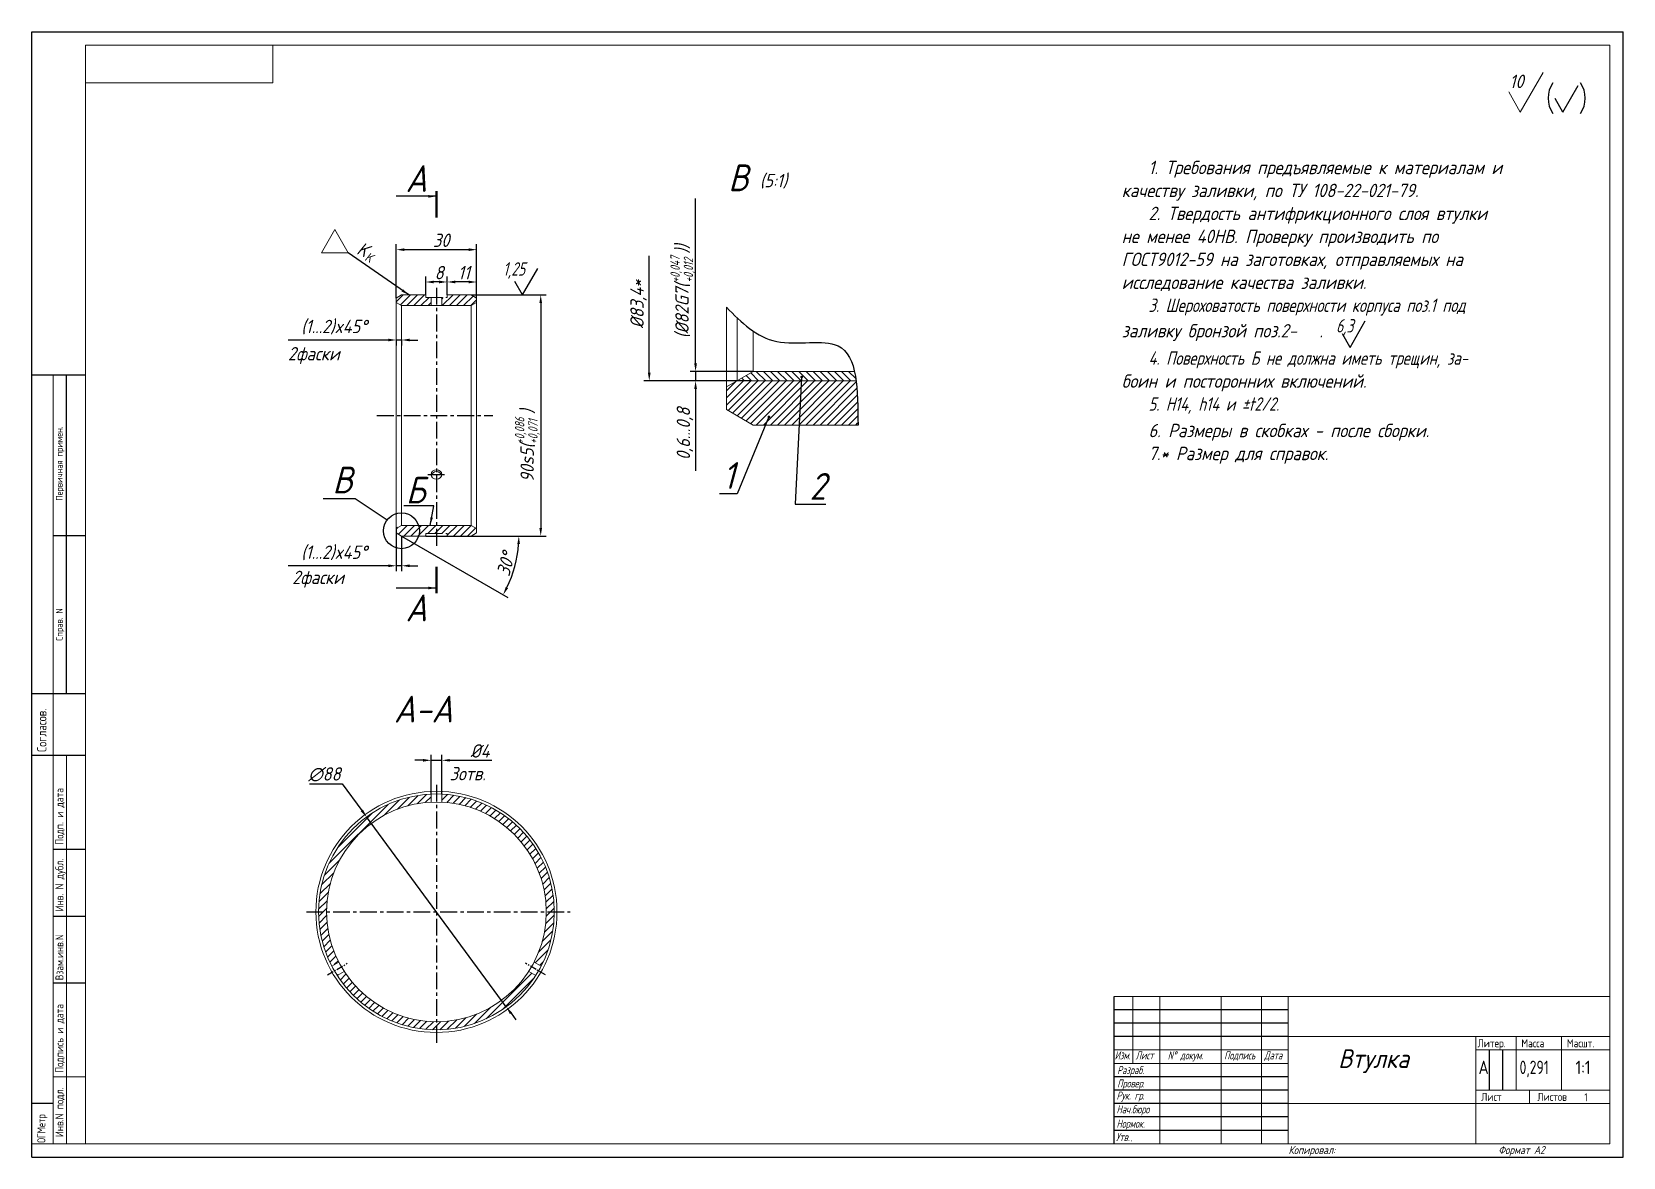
# Model space of a CAD drawing. Extents: x 3197 to 3791, y -579 to -159.
import ezdxf

# ---------------------------------------------------------------- set-up
doc = ezdxf.new("R2010")
doc.units = 0
doc.header["$MEASUREMENT"] = 0
doc.linetypes.add('CENTER', pattern=[2, 1.25, -0.25, 0.25, -0.25])
doc.layers.get('0').update_dxf_attribs({"linetype": 'CONTINUOUS'})
doc.layers.get('DEFPOINTS').update_dxf_attribs({"linetype": 'CONTINUOUS'})
doc.layers.add('TOST', color=110, linetype='CONTINUOUS', lineweight=20)
doc.styles.get("Standard").update_dxf_attribs({"font": 'simplex.shx', "width": 0.85, "oblique": 15, "height": 5})
doc.dimstyles.get("Standard").update_dxf_attribs({"dimtxt": 5, "dimasz": 3, "dimexe": 2, "dimexo": 0, "dimgap": 1, "dimtad": 1, "dimdec": 0, "dimdsep": 46, "dimlunit": 6, "dimtxsty": 'STANDARD', "dimcen": 0.09, "dimclrt": 7, "dimadec": 0, "dimazin": 0, "dimtfac": 1, "dimtdec": 0, "dimtmove": 0, "dimatfit": 3, "dimfxl": 1, "dimtolj": 1, "dimtzin": 0, "dimarcsym": 0})

# ---------------------------------------------------------------- blocks, each defined once
blk = doc.blocks.new('*D104')
at = {"color": 0, "lineweight": -2, "transparency": 16777216}
for p, q in [((3300.81, -439.54), (3313.07, -439.54)), ((3313.07, -439.54), (3320.4, -449.51)), ((3374.32, -522.81), (3322.18, -451.92)), ((3376.1, -525.23), (3377.87, -527.65))]:
    blk.add_line(p, q, dxfattribs=at)
at = {"color": 0, "transparency": 16777216}
for points in [[(3320.81, -449.21), (3320, -449.8), (3322.18, -451.92)], [(3376.5, -524.93), (3375.69, -525.53), (3374.32, -522.81)]]:
    blk.add_solid(points, dxfattribs=at)
at = {"layer": 'DEFPOINTS', "color": 0, "transparency": 16777216}
for p in [(3322.18, -451.92), (3374.32, -522.81)]:
    blk.add_point(p, dxfattribs=at)
at = {"color": 7, "transparency": 16777216, "insert": (3306.44, -436.04), "char_height": 5, "attachment_point": 5}
blk.add_mtext('\\A1;∅88', dxfattribs=at)
blk = doc.blocks.new('*D105')
at = {"color": 0, "lineweight": -2, "transparency": 16777216}
for p, q in [((3343.25, -430.8), (3340.25, -430.8)), ((3346.25, -443.41), (3346.25, -428.8)), ((3346.25, -430.8), (3350.25, -430.8)), ((3350.25, -443.41), (3350.25, -428.8)), ((3353.25, -430.8), (3368.98, -430.8))]:
    blk.add_line(p, q, dxfattribs=at)
at = {"color": 0, "transparency": 16777216}
for points in [[(3343.25, -430.3), (3343.25, -431.3), (3346.25, -430.8)], [(3353.25, -430.3), (3353.25, -431.3), (3350.25, -430.8)]]:
    blk.add_solid(points, dxfattribs=at)
at = {"layer": 'DEFPOINTS', "color": 0, "transparency": 16777216}
for p in [(3350.25, -430.8), (3346.25, -443.41), (3350.25, -443.41)]:
    blk.add_point(p, dxfattribs=at)
at = {"color": 7, "transparency": 16777216, "insert": (3364.52, -427.3), "char_height": 5, "attachment_point": 5}
blk.add_mtext('\\A1;%%c4', dxfattribs=at)
blk = doc.blocks.new('*D106')
at = {"color": 0, "lineweight": -2, "transparency": 16777216}
for p, q in [((3361.25, -257.11), (3389.18, -257.11)), ((3387.18, -260.11), (3387.18, -344.11)), ((3361.25, -347.11), (3389.18, -347.11))]:
    blk.add_line(p, q, dxfattribs=at)
at = {"color": 0, "transparency": 16777216}
for points in [[(3386.68, -260.11), (3387.68, -260.11), (3387.18, -257.11)], [(3386.68, -344.11), (3387.68, -344.11), (3387.18, -347.11)]]:
    blk.add_solid(points, dxfattribs=at)
at = {"layer": 'DEFPOINTS', "color": 0, "transparency": 16777216}
for p in [(3361.25, -257.11), (3361.25, -347.11), (3387.18, -347.11)]:
    blk.add_point(p, dxfattribs=at)
at = {"color": 7, "transparency": 16777216, "insert": (3382.37, -313.41), "char_height": 5, "attachment_point": 5, "rotation": 90}
blk.add_mtext('\\A1;90s5(    ) ', dxfattribs=at)
blk = doc.blocks.new('*D107')
at = {"color": 0, "lineweight": -2, "transparency": 16777216}
for p, q in [((3352.25, -257.11), (3352.25, -250.28)), ((3360.25, -252.28), (3355.25, -252.28)), ((3363.25, -258.26), (3363.25, -250.28))]:
    blk.add_line(p, q, dxfattribs=at)
at = {"color": 0, "transparency": 16777216}
for points in [[(3355.25, -251.78), (3355.25, -252.78), (3352.25, -252.28)], [(3360.25, -251.78), (3360.25, -252.78), (3363.25, -252.28)]]:
    blk.add_solid(points, dxfattribs=at)
at = {"layer": 'DEFPOINTS', "color": 0, "transparency": 16777216}
for p in [(3352.25, -252.28), (3352.25, -257.11), (3363.25, -258.26)]:
    blk.add_point(p, dxfattribs=at)
at = {"color": 7, "transparency": 16777216, "insert": (3358.51, -248.78), "char_height": 5, "attachment_point": 5}
blk.add_mtext('\\A1;11', dxfattribs=at)
blk = doc.blocks.new('*D108')
at = {"color": 0, "lineweight": -2, "transparency": 16777216}
for p, q in [((3344.25, -257.11), (3344.25, -250.28)), ((3349.25, -252.28), (3347.25, -252.28)), ((3352.25, -257.11), (3352.25, -250.28))]:
    blk.add_line(p, q, dxfattribs=at)
at = {"color": 0, "transparency": 16777216}
for points in [[(3347.25, -251.78), (3347.25, -252.78), (3344.25, -252.28)], [(3349.25, -251.78), (3349.25, -252.78), (3352.25, -252.28)]]:
    blk.add_solid(points, dxfattribs=at)
at = {"layer": 'DEFPOINTS', "color": 0, "transparency": 16777216}
for p in [(3344.25, -252.28), (3344.25, -257.11), (3352.25, -257.11)]:
    blk.add_point(p, dxfattribs=at)
at = {"color": 7, "transparency": 16777216, "insert": (3349.25, -248.78), "char_height": 5, "attachment_point": 5}
blk.add_mtext('\\A1;8', dxfattribs=at)
blk = doc.blocks.new('*D109')
at = {"color": 0, "lineweight": -2, "transparency": 16777216}
for p, q in [((3333.25, -258.26), (3333.25, -238.22)), ((3360.25, -240.22), (3336.25, -240.22)), ((3363.25, -258.26), (3363.25, -238.22))]:
    blk.add_line(p, q, dxfattribs=at)
at = {"color": 0, "transparency": 16777216}
for points in [[(3336.25, -239.72), (3336.25, -240.72), (3333.25, -240.22)], [(3360.25, -239.72), (3360.25, -240.72), (3363.25, -240.22)]]:
    blk.add_solid(points, dxfattribs=at)
at = {"layer": 'DEFPOINTS', "color": 0, "transparency": 16777216}
for p in [(3333.25, -240.22), (3333.25, -258.26), (3363.25, -258.26)]:
    blk.add_point(p, dxfattribs=at)
at = {"color": 7, "transparency": 16777216, "insert": (3350.03, -236.72), "char_height": 5, "attachment_point": 5}
blk.add_mtext('\\A1;30', dxfattribs=at)
blk = doc.blocks.new('*D110')
at = {"color": 0, "lineweight": -2, "transparency": 16777216}
for p, q in [((3330.25, -273.93), (3292.87, -273.93)), ((3333.25, -273.71), (3333.25, -275.93)), ((3335.25, -273.93), (3333.25, -273.93)), ((3335.25, -273.71), (3335.25, -275.93)), ((3338.25, -273.93), (3341.25, -273.93))]:
    blk.add_line(p, q, dxfattribs=at)
at = {"color": 0, "transparency": 16777216}
for points in [[(3330.25, -273.43), (3330.25, -274.43), (3333.25, -273.93)], [(3338.25, -273.43), (3338.25, -274.43), (3335.25, -273.93)]]:
    blk.add_solid(points, dxfattribs=at)
at = {"layer": 'DEFPOINTS', "color": 0, "transparency": 16777216}
for p in [(3333.25, -273.71), (3333.25, -273.93), (3335.25, -273.71)]:
    blk.add_point(p, dxfattribs=at)
at = {"color": 7, "transparency": 16777216, "insert": (3310.06, -269.12), "char_height": 5, "attachment_point": 5}
blk.add_mtext('\\A1;(1...2)x45%%d', dxfattribs=at)
blk = doc.blocks.new('*D111')
at = {"color": 0, "lineweight": -2, "transparency": 16777216}
for p, q in [((3333.25, -343.74), (3333.25, -360.19)), ((3335.25, -347.11), (3335.25, -360.19)), ((3330.25, -358.19), (3292.87, -358.19)), ((3335.25, -358.19), (3333.25, -358.19)), ((3338.25, -358.19), (3341.25, -358.19))]:
    blk.add_line(p, q, dxfattribs=at)
at = {"color": 0, "transparency": 16777216}
for points in [[(3330.25, -357.69), (3330.25, -358.69), (3333.25, -358.19)], [(3338.25, -357.69), (3338.25, -358.69), (3335.25, -358.19)]]:
    blk.add_solid(points, dxfattribs=at)
at = {"layer": 'DEFPOINTS', "color": 0, "transparency": 16777216}
for p in [(3333.25, -343.74), (3335.25, -347.11), (3333.25, -358.19)]:
    blk.add_point(p, dxfattribs=at)
at = {"color": 7, "transparency": 16777216, "insert": (3310.06, -353.38), "char_height": 5, "attachment_point": 5}
blk.add_mtext('\\A1;(1...2)x45%%d', dxfattribs=at)
blk = doc.blocks.new('*D112')
at = {"color": 0, "lineweight": -2, "transparency": 16777216}
for p, q in [((3335.25, -347.11), (3374.89, -370)), ((3344.25, -347.11), (3381.02, -347.11))]:
    blk.add_line(p, q, dxfattribs=at)
blk.add_arc((3335.25, -347.11), 43.77, 333.9275, 356.0725, dxfattribs=at)
at = {"color": 0, "transparency": 16777216}
for points in [[(3378.42, -350.09), (3379.42, -350.12), (3379.02, -347.11)], [(3375.01, -366.58), (3374.13, -366.11), (3373.16, -369)]]:
    blk.add_solid(points, dxfattribs=at)
at = {"layer": 'DEFPOINTS', "color": 0, "transparency": 16777216}
for p in [(3333.25, -345.95), (3335.25, -347.11), (3335.25, -347.11), (3344.25, -347.11), (3378.36, -354.71)]:
    blk.add_point(p, dxfattribs=at)
at = {"color": 7, "transparency": 16777216, "insert": (3374.13, -357.59), "char_height": 5, "attachment_point": 5, "rotation": 74.91229}
blk.add_mtext('\\A1;30°', dxfattribs=at)
blk = doc.blocks.new('*D113')
at = {"color": 0, "lineweight": -2, "transparency": 16777216}
for p, q in [((3444.98, -282.67), (3444.98, -221.18)), ((3466.53, -285.67), (3442.98, -285.67))]:
    blk.add_line(p, q, dxfattribs=at)
at = {"color": 0, "transparency": 16777216}
blk.add_solid([(3444.48, -282.67), (3445.48, -282.67), (3444.98, -285.67)], dxfattribs=at)
at = {"layer": 'DEFPOINTS', "color": 0, "transparency": 16777216}
for p in [(3444.98, -221.18), (3466.53, -221.18), (3466.53, -285.67)]:
    blk.add_point(p, dxfattribs=at)
at = {"color": 7, "transparency": 16777216, "insert": (3440.17, -255.8), "char_height": 5, "attachment_point": 5, "rotation": 90}
blk.add_mtext('\\A1;(%%c82G7(    ))', dxfattribs=at)
blk = doc.blocks.new('_NONE')
at = {"color": 0, "linetype": 'ByBlock'}
blk.add_circle((0, 0), 0.25, dxfattribs=at)
blk = doc.blocks.new('*D114')
at = {"color": 0, "lineweight": -2, "transparency": 16777216}
for p, q in [((3427.69, -286.17), (3427.69, -242.5)), ((3465.56, -289.17), (3425.69, -289.17))]:
    blk.add_line(p, q, dxfattribs=at)
at = {"color": 0, "transparency": 16777216}
blk.add_solid([(3427.19, -286.17), (3428.19, -286.17), (3427.69, -289.17)], dxfattribs=at)
at = {"layer": 'DEFPOINTS', "color": 0, "transparency": 16777216}
for p in [(3427.69, -242.5), (3465.56, -242.5), (3465.56, -289.17)]:
    blk.add_point(p, dxfattribs=at)
at = {"color": 7, "transparency": 16777216, "insert": (3423.71, -260.52), "char_height": 5, "attachment_point": 5, "rotation": 90}
blk.add_mtext('\\A1;%%c83,4*', dxfattribs=at)
blk = doc.blocks.new('*D115')
at = {"color": 0, "lineweight": -2, "transparency": 16777216}
for p, q in [((3444.98, -282.67), (3444.98, -279.67)), ((3444.98, -285.67), (3442.98, -285.67)), ((3444.98, -289.17), (3442.98, -289.17)), ((3444.98, -285.67), (3444.98, -289.17)), ((3444.98, -292.17), (3444.98, -322.76))]:
    blk.add_line(p, q, dxfattribs=at)
at = {"color": 0, "transparency": 16777216}
for points in [[(3444.48, -282.67), (3445.48, -282.67), (3444.98, -285.67)], [(3444.48, -292.17), (3445.48, -292.17), (3444.98, -289.17)]]:
    blk.add_solid(points, dxfattribs=at)
at = {"layer": 'DEFPOINTS', "color": 0, "transparency": 16777216}
for p in [(3444.98, -285.67), (3444.98, -289.17), (3444.98, -289.17)]:
    blk.add_point(p, dxfattribs=at)
at = {"color": 7, "transparency": 16777216, "insert": (3441.01, -308.97), "char_height": 5, "attachment_point": 5, "rotation": 90}
blk.add_mtext('\\A1;0,6...0,8', dxfattribs=at)

msp = doc.modelspace()

# ---------------------------------------------------------------- hatches: boundary and pattern name
h = msp.add_hatch()
h.set_pattern_fill('ANSI31', scale=15, style=0)
h.paths.add_polyline_path([(3346.25, -261.11), (3346.25, -258.11), (3344.25, -258.11), (3344.25, -257.11), (3335.25, -257.11), (3333.25, -258.26), (3333.25, -259.95), (3335.25, -261.11)])
h.paths.add_polyline_path([(3361.25, -261.11), (3363.25, -259.95), (3363.25, -258.26), (3361.25, -257.11), (3352.25, -257.11), (3352.25, -258.11), (3350.25, -258.11), (3350.25, -261.11)])
h.paths.add_polyline_path([(3348.25, -343.11), (3348.25, -346.11), (3352.25, -346.11), (3352.25, -347.11), (3361.25, -347.11), (3363.25, -345.95), (3363.25, -344.26), (3361.25, -343.11)])
h.paths.add_polyline_path([(3348.25, -343.11), (3341.57, -343.11, -0.076355), (3341.88, -345.12, -0.075775), (3341.58, -347.11), (3344.25, -347.11), (3344.25, -346.11), (3348.25, -346.11)])
h.paths.add_polyline_path([(3341.57, -343.11), (3335.25, -343.11), (3333.25, -344.26), (3333.25, -345.95), (3335.25, -347.11), (3341.58, -347.11, 0.075775), (3341.88, -345.12, 0.076355)])
h = msp.add_hatch()
h.set_pattern_fill('ANSI31', scale=15, style=0)
edge = h.paths.add_edge_path()
edge.add_spline(control_points=[(3505.61, -305.67), (3505.59, -299.9), (3505.57, -294.12), (3504.91, -289.17)], knot_values=[12.512076, 12.512076, 12.512076, 12.512076, 15.223394, 15.223394, 15.223394, 15.223394], degree=3, periodic=0)
edge.add_line((3504.91, -289.17), (3460.47, -289.17))
edge.add_line((3460.47, -289.17), (3456.53, -291.45))
edge.add_line((3456.53, -291.45), (3456.53, -299.9))
edge.add_line((3456.53, -299.9), (3466.53, -305.67))
edge.add_line((3466.53, -305.67), (3505.61, -305.67))
h = msp.add_hatch()
h.set_pattern_fill('ANSI31', scale=15, angle=90, style=0)
edge = h.paths.add_edge_path()
edge.add_line((3504.29, -285.67), (3466.53, -285.67))
edge.add_line((3466.53, -285.67), (3460.47, -289.17))
edge.add_line((3460.47, -289.17), (3504.91, -289.17))
edge.add_spline(control_points=[(3504.91, -289.17), (3504.75, -287.95), (3504.54, -286.78), (3504.29, -285.67)], knot_values=[11.842991, 11.842991, 11.842991, 11.842991, 12.512076, 12.512076, 12.512076, 12.512076], degree=3, periodic=0)
h = msp.add_hatch()
h.set_pattern_fill('ANSI31', scale=15, style=0)
h.set_pattern_definition([(45, (-77.7277, -185.2591), (-1.3258252, 1.3258252), [])])
h.paths.add_polyline_path([(3346.25, -446.42), (3346.25, -443.41, 0.400957), (3304.25, -487.37), (3307.25, -487.37, -0.399992)])
h.paths.add_polyline_path([(3389.25, -487.37), (3392.25, -487.37, 0.400957), (3350.25, -443.41), (3350.25, -446.42, -0.399992)])
h.paths.add_polyline_path([(3348.25, -528.37), (3348.25, -531.37, 0.255802), (3385.32, -511.08), (3382.71, -509.58, -0.254915)])
h.paths.add_polyline_path([(3313.78, -509.58), (3311.18, -511.08, 0.255802), (3348.25, -531.37), (3348.25, -528.37, -0.254915)])
h.paths.add_polyline_path([(3307.25, -487.37), (3304.25, -487.37, 0.120105), (3309.18, -507.61), (3311.78, -506.11, -0.11926)])
h.paths.add_polyline_path([(3392.25, -487.37), (3389.25, -487.37, -0.11926), (3384.71, -506.11), (3387.32, -507.61, 0.120105)])

# ---------------------------------------------------------------- linework, layer by layer
at = {"color": 7}
for p, q in [((3197.22, -158.91), (3791.22, -158.91)), ((3197.22, -578.91), (3197.22, -158.91)), ((3791.22, -578.91), (3791.22, -158.91)), ((3768.74, -188.85), (3765.85, -183.85)), ((3768.74, -188.85), (3774.43, -178.99)), ((3380.39, -257.11), (3386.08, -247.25)), ((3380.39, -257.11), (3377.5, -252.11)), ((3689.29, -276.67), (3694.98, -266.82)), ((3689.29, -276.67), (3686.4, -271.67)), ((3197.22, -578.91), (3197.22, -281.91)), ((3197.22, -286.91), (3217.22, -286.91)), ((3210.22, -405.91), (3210.22, -286.91)), ((3205.22, -346.91), (3217.22, -346.91)), ((3197.22, -405.91), (3217.22, -405.91)), ((3197.22, -428.91), (3217.22, -428.91)), ((3205.03, -463.91), (3217.22, -463.91)), ((3205.22, -488.91), (3217.22, -488.91)), ((3205.22, -513.91), (3217.22, -513.91)), ((3601.22, -573.91), (3601.22, -518.91)), ((3666.22, -523.91), (3601.22, -523.91)), ((3666.22, -528.91), (3601.22, -528.91)), ((3666.22, -533.91), (3601.22, -533.91)), ((3741.22, -538.91), (3741.22, -553.91)), ((3746.22, -538.91), (3746.22, -553.91)), ((3666.22, -548.91), (3601.22, -548.91)), ((3666.22, -553.91), (3601.22, -553.91)), ((3205.22, -558.91), (3197.22, -558.91)), ((3666.22, -558.91), (3601.22, -558.91)), ((3666.22, -563.91), (3601.22, -563.91)), ((3666.22, -568.91), (3601.22, -568.91)), ((3197.22, -578.91), (3791.22, -578.91))]:
    msp.add_line(p, q, dxfattribs=at)
at = {"color": 7, "linetype": 'CENTER', "ltscale": 5}
for p, q in [((3348.25, -254.45), (3348.25, -350.85)), ((3326.05, -302.11), (3369.25, -302.11)), ((3345, -324.09), (3351.31, -324.09)), ((3348.25, -439.95), (3348.25, -536.72)), ((3299.7, -487.37), (3398.17, -487.37))]:
    msp.add_line(p, q, dxfattribs=at)
at = {"color": 7, "linetype": 'CENTER', "ltscale": 2}
for p, q in [((3307.57, -510.86), (3314.99, -506.57)), ((3388.93, -510.86), (3381.51, -506.57))]:
    msp.add_line(p, q, dxfattribs=at)
at = {"color": 7, "const_width": 0.8}
for points in [[(3348.25, -218.33), (3348.25, -228.33)], [(3348.25, -368.47), (3348.25, -358.47)]]:
    msp.add_lwpolyline(points, dxfattribs=at)
at = {"color": 7, "const_width": 0.5}
for points in [[(3484.33, -287.78, 1), (3484.83, -287.78, 1)], [(3472.11, -302.62, 1), (3472.61, -302.62, 1)]]:
    msp.add_lwpolyline(points, format="xyb", close=True, dxfattribs=at)
at = {"color": 7}
msp.add_circle((3335.19, -345.12), 6.69, dxfattribs=at)
for centre, start, end in [((3773.28, -183.64), 145.45202, 214.54798), ((3766.97, -183.64), 325.45202, 34.54798)]:
    msp.add_arc(centre, 10.08, start, end, dxfattribs=at)
msp.add_open_spline([(3456.53, -261.71), (3462.11, -267.34), (3473.34, -278.66), (3505.49, -269.92), (3505.57, -292.69), (3505.61, -305.67)], degree=3, knots=[0, 0, 0, 0, 22.667777, 45.636972, 76.116971, 76.116971, 76.116971, 76.116971], dxfattribs=at)
at = {"layer": 'TOST', "color": 7}
for p, q in [((3217.22, -163.91), (3786.22, -163.91)), ((3217.22, -573.91), (3217.22, -163.91)), ((3287.22, -177.91), (3287.22, -163.91)), ((3786.22, -573.91), (3786.22, -163.91)), ((3217.22, -177.91), (3287.22, -177.91)), ((3752.82, -188.85), (3761.35, -174.06)), ((3752.82, -188.85), (3748.49, -181.35)), ((3305.29, -241.41), (3310.29, -232.75)), ((3315.29, -241.41), (3310.29, -232.75)), ((3305.29, -241.41), (3315.29, -241.41)), ((3335.25, -257.11), (3333.25, -258.26)), ((3333.25, -258.26), (3333.25, -345.95)), ((3335.25, -261.11), (3333.25, -259.95)), ((3335.25, -257.11), (3344.25, -257.11)), ((3335.25, -257.11), (3344.25, -257.11)), ((3335.25, -261.11), (3361.25, -261.11)), ((3335.25, -261.11), (3335.25, -343.11)), ((3344.25, -258.11), (3344.25, -257.11)), ((3352.25, -258.11), (3352.25, -257.11)), ((3352.25, -257.11), (3361.25, -257.11)), ((3352.25, -257.11), (3361.25, -257.11)), ((3361.25, -257.11), (3363.25, -258.26)), ((3361.25, -261.11), (3363.25, -259.95)), ((3361.25, -261.11), (3361.25, -343.11)), ((3363.25, -258.26), (3363.25, -345.95)), ((3456.53, -291.45), (3456.53, -261.71)), ((3460.47, -289.17), (3460.47, -265.6)), ((3466.53, -285.67), (3466.53, -270.64)), ((3205.22, -573.91), (3205.22, -286.91)), ((3217.22, -573.91), (3217.22, -286.91)), ((3466.53, -285.67), (3456.53, -291.45)), ((3460.47, -289.17), (3504.91, -289.17)), ((3466.53, -285.67), (3504.29, -285.67)), ((3456.53, -291.45), (3456.53, -299.9)), ((3466.53, -305.67), (3456.53, -299.9)), ((3466.53, -305.67), (3505.61, -305.67)), ((3335.25, -343.11), (3333.25, -344.26)), ((3335.25, -343.11), (3361.25, -343.11)), ((3361.25, -343.11), (3363.25, -344.26)), ((3335.25, -347.11), (3333.25, -345.95)), ((3335.25, -347.11), (3344.25, -347.11)), ((3335.25, -347.11), (3344.25, -347.11)), ((3344.25, -346.11), (3344.25, -347.11)), ((3352.25, -346.11), (3352.25, -347.11)), ((3352.25, -347.11), (3361.25, -347.11)), ((3361.25, -347.11), (3363.25, -345.95)), ((3210.22, -573.91), (3210.22, -428.91)), ((3346.25, -443.41), (3346.25, -446.42)), ((3350.25, -443.41), (3350.25, -446.42)), ((3309.18, -507.61), (3311.78, -506.11)), ((3311.18, -511.08), (3313.78, -509.58)), ((3385.32, -511.08), (3382.71, -509.58)), ((3387.32, -507.61), (3384.71, -506.11)), ((3786.22, -518.91), (3601.22, -518.91)), ((3601.22, -518.91), (3786.22, -518.91)), ((3601.22, -518.91), (3601.22, -573.91)), ((3608.22, -518.91), (3608.22, -543.91)), ((3618.22, -518.91), (3618.22, -573.91)), ((3641.22, -518.91), (3641.22, -573.91)), ((3656.22, -518.91), (3656.22, -573.91)), ((3666.22, -518.91), (3666.22, -573.91)), ((3786.22, -533.91), (3666.22, -533.91)), ((3736.22, -533.91), (3736.22, -573.91)), ((3751.22, -533.91), (3751.22, -553.91)), ((3768.22, -533.91), (3768.22, -553.91)), ((3666.22, -538.91), (3601.22, -538.91)), ((3786.22, -538.91), (3736.22, -538.91)), ((3666.22, -543.91), (3601.22, -543.91)), ((3205.22, -548.91), (3217.22, -548.91)), ((3786.22, -553.91), (3736.22, -553.91)), ((3756.22, -553.91), (3756.22, -558.91)), ((3786.22, -558.91), (3666.22, -558.91)), ((3197.22, -573.91), (3786.22, -573.91))]:
    msp.add_line(p, q, dxfattribs=at)
at = {"layer": 'TOST', "color": 7, "linetype": 'CENTER', "ltscale": 5}
for p, q in [((3344.25, -258.11), (3352.25, -258.11)), ((3344.25, -346.11), (3352.25, -346.11))]:
    msp.add_line(p, q, dxfattribs=at)
at = {"layer": 'TOST', "color": 7, "ltscale": 5}
for p, q in [((3346.25, -258.11), (3346.25, -261.11)), ((3350.25, -258.11), (3350.25, -261.11))]:
    msp.add_line(p, q, dxfattribs=at)
at = {"layer": 'TOST', "color": 7}
for radius in [45, 44, 41]:
    msp.add_circle((3348.25, -487.37), radius, dxfattribs=at)
msp.add_ellipse((3348.25, -324.09), major_axis=(-2, 0), ratio=0.866025, dxfattribs=at)
msp.add_ellipse((3348.25, -324.8), major_axis=(-2, 0), ratio=0.866025, start_param=3.349394, end_param=6.075384, dxfattribs=at)

# ---------------------------------------------------------------- texts
at = {"color": 7}
for s, height, width, p in [('Первичная примен.', 2.5, 0.85, (3208.72, -333.94)), ('Справ. N', 2.5, 0.85, (3208.72, -386.2)), ('Согласов.', 3.5, 0.8, (3202.7, -427.7)), ('Подп. и дата', 3, 0.8, (3209.03, -462.31)), ('Инв. N дубл.', 3, 0.8, (3209.03, -487.16)), ('Взам.инв.N', 3, 0.8, (3209.03, -512.89)), ('Подпись и дата', 3, 0.8, (3209.03, -547.43)), ('Инв.N подл.', 3, 0.8, (3209.03, -571.39)), ('ОГМетр', 3, 0.75, (3202.27, -573.59))]:
    msp.add_text(s, height=height, rotation=90, dxfattribs=dict(at, width=width)).set_placement(p)
at = {"color": 7, "oblique": 15, "width": 0.7}
for s, p in [('Изм.', (3601.41, -542.41)), ('Лист', (3609.22, -542.41)), ('N%%d докум.', (3621.22, -542.41)), ('Подпись', (3642.27, -542.41)), ('Дата', (3657.22, -542.41)), ('Разраб.', (3602.35, -547.91)), ('Провер.', (3602.35, -552.91)), ('Рук. гр.', (3602.1, -557.43)), ('Нач.бюро', (3602.1, -562.56)), ('Утв.', (3601.87, -572.91)), ('Нормок.', (3602.1, -567.91))]:
    msp.add_text(s, height=3, dxfattribs=at).set_placement(p)
at = {"color": 7, "width": 0.7}
for p in [(3604.46, -568.01), (3607.33, -573.06)]:
    msp.add_text('.', height=3, dxfattribs=at).set_placement(p)
at = {"color": 7, "char_height": 10, "attachment_point": 6}
for s, insert in [('1', (3459.58, -324.5)), ('В', (3316.86, -326.18)), ('Б', (3344.08, -329.95)), ('\\A1;2', (3493.61, -328.57))]:
    msp.add_mtext(s, dxfattribs=dict(at, insert=insert))
at = {"layer": 'TOST', "color": 7, "oblique": 15}
for s, height, width, p in [('10', 5, 0.85, (3748.8, -179.9)), ('1. Требования предъявляемые к материалам и', 5, 0.85, (3614.05, -212.04)), ('A', 10, 0.85, (3336.74, -218.68)), ('В', 10, 0.85, (3457.19, -218.41)), ('(5:1)', 5, 0.85, (3468.98, -216.93)), ('качеству заливки, по ТУ 108-22-021-79.', 5, 0.85, (3604.05, -220.62)), ('2. Твердость антифрикционного слоя втулки', 5, 0.85, (3614.05, -229.19)), ('не менее 40НВ. Проверку производить по', 5, 0.85, (3604.05, -237.76)), ('ГОСТ9012-59 на заготовках, отправляемых на', 5, 0.85, (3604.05, -246.33)), ('1,25', 5, 0.7, (3373.13, -249.91)), ('исследование качества заливки.', 5, 0.85, (3604.05, -254.9)), ('3. Шероховатость поверхности корпуса поз.1 под', 5, 0.75, (3614.05, -263.47)), ('6,3', 5, 0.7, (3684.06, -271.13)), ('заливку бронзой поз.2-   .', 5, 0.85, (3604.05, -272.98)), ('2фаски', 5, 0.85, (3292.85, -281.53)), ('4. Поверхность Б не должна иметь трещин, за-', 5, 0.75, (3614.05, -283.19)), ('боин и посторонних включений.', 5, 0.85, (3604.05, -291.76)), ('5. H14, h14 и %%pt2/2.', 5, 0.75, (3614.05, -300.33)), ('6. Размеры в скобках - после сборки.', 5, 0.85, (3614.05, -310.21)), ('7.* Размер для справок.', 5, 0.85, (3614.05, -318.78)), ('2фаски', 5, 0.85, (3294.43, -365.04)), ('A', 10, 0.85, (3336.74, -378.94)), ('A-A', 10, 0.85, (3332.4, -416.69)), ('3отв.', 5, 0.85, (3353.19, -438.27)), ('Втулка', 7, 0.85, (3684.85, -545.63)), ('Копировал:', 3, 0.81, (3666.31, -577.75)), ('Формат А2', 3, 0.81, (3744.63, -577.75))]:
    msp.add_text(s, height=height, dxfattribs=dict(at, width=width)).set_placement(p)
for s, height, rotation, width, p in [('K', 5, 335.96596, 0.85, (3318.11, -241.66)), ('K', 3.5, 335.96596, 0.85, (3321.15, -244.14)), ('+0,047', 3.5, 90, 0.7, (3439.1, -252.5)), ('+0,012', 3.5, 90, 0.7, (3444.07, -252.5)), ('+0,086', 3.5, 90, 0.7, (3381.06, -312.75)), ('+0,071', 3.5, 90, 0.7, (3386.02, -312.75))]:
    msp.add_text(s, height=height, rotation=rotation, dxfattribs=dict(at, width=width)).set_placement(p)
at = {"layer": 'TOST', "color": 7}
for s, height, width, p in [('Литер.', 3, 0.81, (3736.88, -537.91)), ('Масса', 3, 0.81, (3753.22, -537.91)), ('Масшт.', 3, 0.81, (3770.22, -537.91)), ('А', 5, 0.81, (3737.23, -547.9)), ('0,291', 5, 0.71, (3752.55, -547.9)), ('1:1', 5, 0.81, (3773.44, -547.9)), ('Лист', 3, 0.81, (3738.22, -557.91)), ('Листов', 3, 0.81, (3759.22, -557.91)), ('1', 3, 0.81, (3776.74, -558.04))]:
    msp.add_text(s, height=height, dxfattribs=dict(at, width=width)).set_placement(p)

# ---------------------------------------------------------------- dimensions: what is measured, and where the dimension line sits
at = {"color": 7}
for base, p1, p2, text, picture, middle in [((3444.98, -221.18), (3466.53, -285.67), (3466.53, -221.18), '(%%c82G7(    ))', '*D113', (3444.98, -255.8)), ((3427.69, -242.5), (3465.56, -289.17), (3465.56, -242.5), '%%c83,4*', '*D114', (3427.69, -260.52))]:
    dim = msp.add_linear_dim(base=base, p1=p1, p2=p2, angle=90, text=text, dimstyle='STANDARD', override={"dimblk2": 'NONE', "dimsah": 1, "dimse2": 1}, dxfattribs=at)
    dim.commit()
    dim.dimension.update_dxf_attribs({"geometry": picture, "text_midpoint": middle, "dimtype": 160})
for base, p1, p2, picture, middle in [((3333.25, -240.22), (3363.25, -258.26), (3333.25, -258.26), '*D109', (3350.03, -240.22)), ((3344.25, -252.28), (3352.25, -257.11), (3344.25, -257.11), '*D108', (3349.25, -252.28)), ((3352.25, -252.28), (3363.25, -258.26), (3352.25, -257.11), '*D107', (3358.51, -252.28))]:
    dim = msp.add_linear_dim(base=base, p1=p1, p2=p2, dimstyle='STANDARD', dxfattribs=at)
    dim.commit()
    dim.dimension.update_dxf_attribs({"geometry": picture, "text_midpoint": middle, "dimtype": 160})
for base, p1, p2, text, picture, middle in [((3387.18, -347.11), (3361.25, -257.11), (3361.25, -347.11), '<>s5(    ) ', '*D106', (3387.18, -313.41)), ((3444.98, -289.17), (3444.98, -285.67), (3444.98, -289.17), '0,6...0,8', '*D115', (3444.98, -308.97))]:
    dim = msp.add_linear_dim(base=base, p1=p1, p2=p2, angle=90, text=text, dimstyle='STANDARD', dxfattribs=at)
    dim.commit()
    dim.dimension.update_dxf_attribs({"geometry": picture, "text_midpoint": middle, "dimtype": 160})
for base, p1, p2, text, picture, middle in [((3333.25, -273.93), (3335.25, -273.71), (3333.25, -273.71), '(1...2)x45%%d', '*D110', (3310.06, -273.93)), ((3333.25, -358.19), (3335.25, -347.11), (3333.25, -343.74), '(1...2)x45%%d', '*D111', (3310.06, -358.19)), ((3350.25, -430.8), (3346.25, -443.41), (3350.25, -443.41), '%%c<>', '*D105', (3364.52, -430.8))]:
    dim = msp.add_linear_dim(base=base, p1=p1, p2=p2, text=text, dimstyle='STANDARD', dxfattribs=at)
    dim.commit()
    dim.dimension.update_dxf_attribs({"geometry": picture, "text_midpoint": middle, "dimtype": 160})
dim = msp.add_angular_dim_2l(base=(3378.36, -354.71), line1=((3335.25, -347.11), (3344.25, -347.11)), line2=((3335.25, -347.11), (3333.25, -345.95)), dimstyle='STANDARD', override={"dimazin": 2}, dxfattribs=at)
dim.commit()
dim.dimension.update_dxf_attribs({"geometry": '*D112', "text_midpoint": (3377.51, -358.5), "dimtype": 162})
dim = msp.add_diameter_dim_2p(p1=(3374.32, -522.81), p2=(3322.18, -451.92), dimstyle='STANDARD', override={"dimtoh": 1}, dxfattribs=at)
dim.commit()
dim.dimension.update_dxf_attribs({"geometry": '*D104', "text_midpoint": (3306.44, -439.54), "dimtype": 163})

# ---------------------------------------------------------------- leaders
for points in [[(3348.25, -220.31), (3333.25, -220.31)], [(3337.97, -257.11), (3315.29, -241.41)], [(3348.25, -366.49), (3333.25, -366.49)]]:
    msp.add_leader(points, dimstyle='STANDARD', dxfattribs=at)
at = {"color": 7, "has_arrowhead": 0, "annotation_type": 0, "has_hookline": 1}
for points, hookline_direction, text_width in [([(3484.58, -287.78), (3482.13, -335.19), (3485.13, -335.19)], 0, 7.43), ([(3472.36, -302.62), (3460.54, -331.33), (3457.54, -331.33)], 1, 2.68), ([(3329.81, -341.14), (3317.87, -333.23), (3314.87, -333.23)], 1, 7.84)]:
    msp.add_leader(points, dimstyle='STANDARD', dxfattribs=dict(at, hookline_direction=hookline_direction, text_width=text_width))
at = {"color": 7, "annotation_type": 0, "has_hookline": 1, "hookline_direction": 1, "text_width": 7.13}
msp.add_leader([(3345.92, -343.11), (3347.25, -335.77), (3344.25, -335.77)], dimstyle='STANDARD', dxfattribs=at)

doc.saveas('drawing.dxf')
